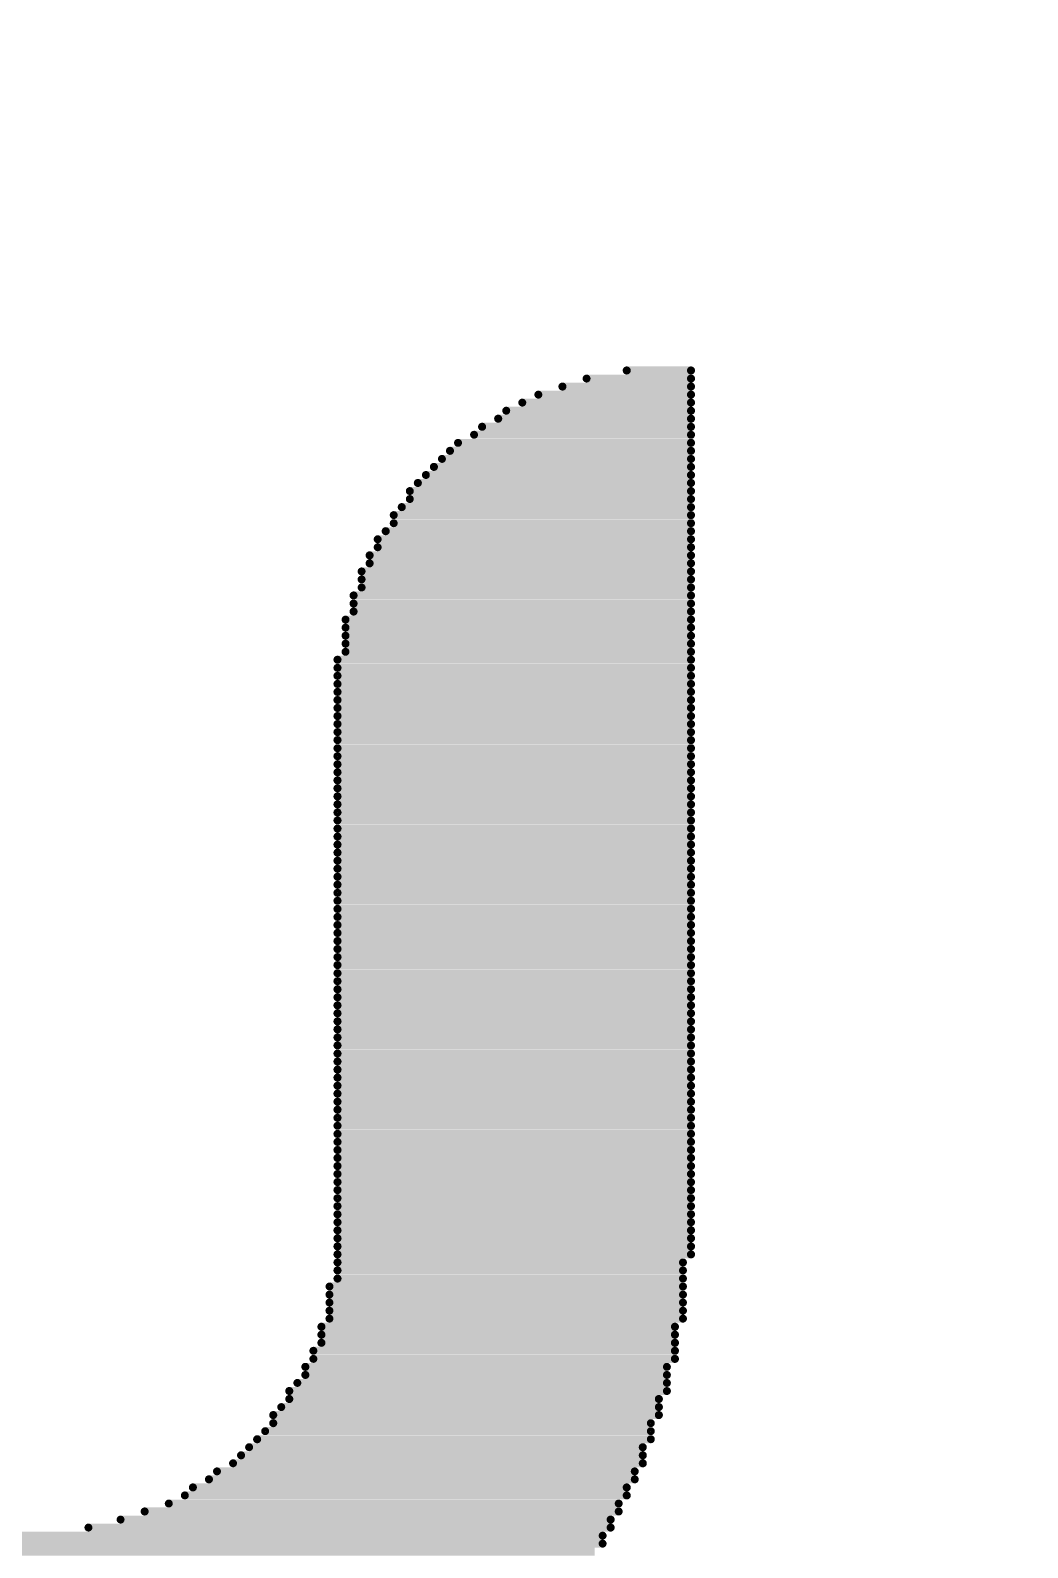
# Model space of a CAD drawing. Header units: millimetres. Extents: x -46.4 to 46.4, y -47.3 to 46.4.
# Drawn here: x -8.627 to -7.838, y 0.746 to 1.945 of the extents above; entities that cross this region are included whole.
import ezdxf

# ---------------------------------------------------------------- set-up
doc = ezdxf.new("R2010")
doc.units = ezdxf.units.MM
doc.layers.add('BottomOverlay', color=54, linetype='Continuous')
doc.layers.add('Mechanical1', color=6, linetype='Continuous')

# ---------------------------------------------------------------- blocks, each defined once
blk = doc.blocks.new('________2')
at = {"layer": 'BottomOverlay', "const_width": 0.00635}
for points in [[(15.813, -1.3306), (15.8956, -1.3306)], [(15.8448, -1.3242), (15.8956, -1.3242)], [(15.7749, -1.3433), (15.8956, -1.3433)], [(15.794, -1.3369), (15.8956, -1.3369)], [(15.7495, -1.356), (15.8956, -1.356)], [(15.7622, -1.3496), (15.8956, -1.3496)], [(15.7305, -1.3687), (15.8956, -1.3687)], [(15.7432, -1.3623), (15.8956, -1.3623)], [(15.7114, -1.3814), (15.8956, -1.3814)], [(15.7241, -1.375), (15.8956, -1.375)], [(15.6987, -1.3941), (15.8956, -1.3941)], [(15.7051, -1.3877), (15.8956, -1.3877)], [(15.6924, -1.4004), (15.8956, -1.4004)], [(15.6797, -1.4131), (15.8956, -1.4131)], [(15.686, -1.4068), (15.8956, -1.4068)], [(15.6733, -1.4195), (15.8956, -1.4195)], [(15.6733, -1.4258), (15.8956, -1.4258)], [(15.6606, -1.4385), (15.8956, -1.4385)], [(15.667, -1.4322), (15.8956, -1.4322)], [(15.6543, -1.4512), (15.8956, -1.4512)], [(15.6606, -1.4449), (15.8956, -1.4449)], [(15.6479, -1.4576), (15.8956, -1.4576)], [(15.6479, -1.4639), (15.8956, -1.4639)], [(15.6416, -1.4703), (15.8956, -1.4703)], [(15.6416, -1.4766), (15.8956, -1.4766)], [(15.6352, -1.483), (15.8956, -1.483)], [(15.6352, -1.4893), (15.8956, -1.4893)], [(15.6289, -1.502), (15.8956, -1.502)], [(15.6352, -1.4957), (15.8956, -1.4957)], [(15.6289, -1.5084), (15.8956, -1.5084)], [(15.6225, -1.5211), (15.8956, -1.5211)], [(15.6289, -1.5147), (15.8956, -1.5147)], [(15.6225, -1.5274), (15.8956, -1.5274)], [(15.6225, -1.5338), (15.8956, -1.5338)], [(15.6225, -1.5401), (15.8956, -1.5401)], [(15.6225, -1.5465), (15.8956, -1.5465)], [(15.6162, -1.5528), (15.8956, -1.5528)], [(15.6162, -1.5592), (15.8956, -1.5592)], [(15.6162, -1.5655), (15.8956, -1.5655)], [(15.6162, -1.5719), (15.8956, -1.5719)], [(15.6162, -1.5782), (15.8956, -1.5782)], [(15.6162, -1.5846), (15.8956, -1.5846)], [(15.6162, -1.5909), (15.8956, -1.5909)], [(15.6162, -1.5973), (15.8956, -1.5973)], [(15.6162, -1.6036), (15.8956, -1.6036)], [(15.6162, -1.61), (15.8956, -1.61)], [(15.6162, -1.6163), (15.8956, -1.6163)], [(15.6162, -1.6227), (15.8956, -1.6227)], [(15.6162, -1.629), (15.8956, -1.629)], [(15.6162, -1.6354), (15.8956, -1.6354)], [(15.6162, -1.6417), (15.8956, -1.6417)], [(15.6162, -1.6481), (15.8956, -1.6481)], [(15.6162, -1.6544), (15.8956, -1.6544)], [(15.6162, -1.6608), (15.8956, -1.6608)], [(15.6162, -1.6671), (15.8956, -1.6671)], [(15.6162, -1.6735), (15.8956, -1.6735)], [(15.6162, -1.6798), (15.8956, -1.6798)], [(15.6162, -1.6862), (15.8956, -1.6862)], [(15.6162, -1.6925), (15.8956, -1.6925)], [(15.6162, -1.6989), (15.8956, -1.6989)], [(15.6162, -1.7052), (15.8956, -1.7052)], [(15.6162, -1.7116), (15.8956, -1.7116)], [(15.6162, -1.7179), (15.8956, -1.7179)], [(15.6162, -1.7243), (15.8956, -1.7243)], [(15.6162, -1.7306), (15.8956, -1.7306)], [(15.6162, -1.737), (15.8956, -1.737)], [(15.6162, -1.7433), (15.8956, -1.7433)], [(15.6162, -1.7497), (15.8956, -1.7497)], [(15.6162, -1.756), (15.8956, -1.756)], [(15.6162, -1.7624), (15.8956, -1.7624)], [(15.6162, -1.7687), (15.8956, -1.7687)], [(15.6162, -1.7751), (15.8956, -1.7751)], [(15.6162, -1.7814), (15.8956, -1.7814)], [(15.6162, -1.7878), (15.8956, -1.7878)], [(15.6162, -1.7941), (15.8956, -1.7941)], [(15.6162, -1.8005), (15.8956, -1.8005)], [(15.6162, -1.8068), (15.8956, -1.8068)], [(15.6162, -1.8132), (15.8956, -1.8132)], [(15.6162, -1.8195), (15.8956, -1.8195)], [(15.6162, -1.8259), (15.8956, -1.8259)], [(15.6162, -1.8322), (15.8956, -1.8322)], [(15.6162, -1.8386), (15.8956, -1.8386)], [(15.6162, -1.8449), (15.8956, -1.8449)], [(15.6162, -1.8513), (15.8956, -1.8513)], [(15.6162, -1.8576), (15.8956, -1.8576)], [(15.6162, -1.864), (15.8956, -1.864)], [(15.6162, -1.8703), (15.8956, -1.8703)], [(15.6162, -1.8767), (15.8956, -1.8767)], [(15.6162, -1.883), (15.8956, -1.883)], [(15.6162, -1.8894), (15.8956, -1.8894)], [(15.6162, -1.8957), (15.8956, -1.8957)], [(15.6162, -1.9021), (15.8956, -1.9021)], [(15.6162, -1.9084), (15.8956, -1.9084)], [(15.6162, -1.9148), (15.8956, -1.9148)], [(15.6162, -1.9211), (15.8956, -1.9211)], [(15.6162, -1.9275), (15.8956, -1.9275)], [(15.6162, -1.9338), (15.8956, -1.9338)], [(15.6162, -1.9402), (15.8956, -1.9402)], [(15.6162, -1.9465), (15.8956, -1.9465)], [(15.6162, -1.9529), (15.8956, -1.9529)], [(15.6162, -1.9592), (15.8956, -1.9592)], [(15.6162, -1.9656), (15.8956, -1.9656)], [(15.6162, -1.9719), (15.8956, -1.9719)], [(15.6162, -1.9783), (15.8956, -1.9783)], [(15.6162, -1.9846), (15.8956, -1.9846)], [(15.6162, -1.991), (15.8956, -1.991)], [(15.6162, -1.9973), (15.8956, -1.9973)], [(15.6162, -2.0037), (15.8956, -2.0037)], [(15.6162, -2.01), (15.8956, -2.01)], [(15.6162, -2.0164), (15.8956, -2.0164)], [(15.6162, -2.0227), (15.8956, -2.0227)], [(15.6162, -2.0291), (15.8892, -2.0291)], [(15.6162, -2.0354), (15.8892, -2.0354)], [(15.6098, -2.0481), (15.8892, -2.0481)], [(15.6162, -2.0418), (15.8892, -2.0418)], [(15.6098, -2.0545), (15.8892, -2.0545)], [(15.6098, -2.0608), (15.8892, -2.0608)], [(15.6098, -2.0672), (15.8892, -2.0672)], [(15.6098, -2.0735), (15.8892, -2.0735)], [(15.6035, -2.0799), (15.8829, -2.0799)], [(15.6035, -2.0862), (15.8829, -2.0862)], [(15.5971, -2.0989), (15.8829, -2.0989)], [(15.6035, -2.0926), (15.8829, -2.0926)], [(15.5908, -2.1116), (15.8765, -2.1116)], [(15.5971, -2.1053), (15.8829, -2.1053)], [(15.5844, -2.1243), (15.8765, -2.1243)], [(15.5908, -2.118), (15.8765, -2.118)], [(15.5781, -2.1307), (15.8765, -2.1307)], [(15.5781, -2.137), (15.8702, -2.137)], [(15.5717, -2.1434), (15.8702, -2.1434)], [(15.5654, -2.1497), (15.8702, -2.1497)], [(15.5654, -2.1561), (15.8638, -2.1561)], [(15.5527, -2.1688), (15.8638, -2.1688)], [(15.559, -2.1624), (15.8638, -2.1624)], [(15.54, -2.1815), (15.8575, -2.1815)], [(15.5463, -2.1751), (15.8575, -2.1751)], [(15.5209, -2.1942), (15.8511, -2.1942)], [(15.5336, -2.1878), (15.8575, -2.1878)], [(15.5019, -2.2069), (15.8448, -2.2069)], [(15.5146, -2.2005), (15.8511, -2.2005)], [(15.4828, -2.2196), (15.8384, -2.2196)], [(15.4955, -2.2132), (15.8448, -2.2132)], [(15.4447, -2.2323), (15.8321, -2.2323)], [(15.4638, -2.2259), (15.8384, -2.2259)], [(14.1938, -2.245), (15.8257, -2.245)], [(15.4193, -2.2386), (15.8321, -2.2386)], [(14.1938, -2.2513), (15.8257, -2.2513)], [(14.2001, -2.2577), (15.8194, -2.2577)]]:
    blk.add_lwpolyline(points, dxfattribs=at)
at = {"layer": 'BottomOverlay', "const_width": 0.00317}
for points in [[(15.8115, -1.3306, 1), (15.8146, -1.3306, 1)], [(15.8432, -1.3242, 1), (15.8464, -1.3242, 1)], [(15.894, -1.3242, 1), (15.8972, -1.3242, 1)], [(15.894, -1.3306, 1), (15.8972, -1.3306, 1)], [(15.7734, -1.3433, 1), (15.7765, -1.3433, 1)], [(15.7924, -1.3369, 1), (15.7956, -1.3369, 1)], [(15.894, -1.3369, 1), (15.8972, -1.3369, 1)], [(15.894, -1.3433, 1), (15.8972, -1.3433, 1)], [(15.748, -1.356, 1), (15.7511, -1.356, 1)], [(15.7607, -1.3496, 1), (15.7638, -1.3496, 1)], [(15.894, -1.3496, 1), (15.8972, -1.3496, 1)], [(15.894, -1.356, 1), (15.8972, -1.356, 1)], [(15.7289, -1.3687, 1), (15.7321, -1.3687, 1)], [(15.7416, -1.3623, 1), (15.7448, -1.3623, 1)], [(15.894, -1.3623, 1), (15.8972, -1.3623, 1)], [(15.894, -1.3687, 1), (15.8972, -1.3687, 1)], [(15.7099, -1.3814, 1), (15.713, -1.3814, 1)], [(15.7226, -1.375, 1), (15.7257, -1.375, 1)], [(15.894, -1.375, 1), (15.8972, -1.375, 1)], [(15.894, -1.3814, 1), (15.8972, -1.3814, 1)], [(15.6972, -1.3941, 1), (15.7003, -1.3941, 1)], [(15.7035, -1.3877, 1), (15.7067, -1.3877, 1)], [(15.894, -1.3877, 1), (15.8972, -1.3877, 1)], [(15.894, -1.3941, 1), (15.8972, -1.3941, 1)], [(15.6908, -1.4004, 1), (15.694, -1.4004, 1)], [(15.894, -1.4004, 1), (15.8972, -1.4004, 1)], [(15.6781, -1.4131, 1), (15.6813, -1.4131, 1)], [(15.6845, -1.4068, 1), (15.6876, -1.4068, 1)], [(15.894, -1.4068, 1), (15.8972, -1.4068, 1)], [(15.894, -1.4131, 1), (15.8972, -1.4131, 1)], [(15.6718, -1.4195, 1), (15.6749, -1.4195, 1)], [(15.6718, -1.4258, 1), (15.6749, -1.4258, 1)], [(15.894, -1.4195, 1), (15.8972, -1.4195, 1)], [(15.894, -1.4258, 1), (15.8972, -1.4258, 1)], [(15.6591, -1.4385, 1), (15.6622, -1.4385, 1)], [(15.6654, -1.4322, 1), (15.6686, -1.4322, 1)], [(15.894, -1.4322, 1), (15.8972, -1.4322, 1)], [(15.894, -1.4385, 1), (15.8972, -1.4385, 1)], [(15.6527, -1.4512, 1), (15.6559, -1.4512, 1)], [(15.6591, -1.4449, 1), (15.6622, -1.4449, 1)], [(15.894, -1.4449, 1), (15.8972, -1.4449, 1)], [(15.894, -1.4512, 1), (15.8972, -1.4512, 1)], [(15.6464, -1.4576, 1), (15.6495, -1.4576, 1)], [(15.6464, -1.4639, 1), (15.6495, -1.4639, 1)], [(15.894, -1.4576, 1), (15.8972, -1.4576, 1)], [(15.894, -1.4639, 1), (15.8972, -1.4639, 1)], [(15.64, -1.4703, 1), (15.6432, -1.4703, 1)], [(15.64, -1.4766, 1), (15.6432, -1.4766, 1)], [(15.894, -1.4703, 1), (15.8972, -1.4703, 1)], [(15.894, -1.4766, 1), (15.8972, -1.4766, 1)], [(15.6337, -1.483, 1), (15.6368, -1.483, 1)], [(15.6337, -1.4893, 1), (15.6368, -1.4893, 1)], [(15.894, -1.483, 1), (15.8972, -1.483, 1)], [(15.894, -1.4893, 1), (15.8972, -1.4893, 1)], [(15.6273, -1.502, 1), (15.6305, -1.502, 1)], [(15.6337, -1.4957, 1), (15.6368, -1.4957, 1)], [(15.894, -1.4957, 1), (15.8972, -1.4957, 1)], [(15.894, -1.502, 1), (15.8972, -1.502, 1)], [(15.6273, -1.5084, 1), (15.6305, -1.5084, 1)], [(15.894, -1.5084, 1), (15.8972, -1.5084, 1)], [(15.621, -1.5211, 1), (15.6241, -1.5211, 1)], [(15.6273, -1.5147, 1), (15.6305, -1.5147, 1)], [(15.894, -1.5147, 1), (15.8972, -1.5147, 1)], [(15.894, -1.5211, 1), (15.8972, -1.5211, 1)], [(15.621, -1.5274, 1), (15.6241, -1.5274, 1)], [(15.621, -1.5338, 1), (15.6241, -1.5338, 1)], [(15.894, -1.5274, 1), (15.8972, -1.5274, 1)], [(15.894, -1.5338, 1), (15.8972, -1.5338, 1)], [(15.621, -1.5401, 1), (15.6241, -1.5401, 1)], [(15.621, -1.5465, 1), (15.6241, -1.5465, 1)], [(15.894, -1.5401, 1), (15.8972, -1.5401, 1)], [(15.894, -1.5465, 1), (15.8972, -1.5465, 1)], [(15.6146, -1.5528, 1), (15.6178, -1.5528, 1)], [(15.6146, -1.5592, 1), (15.6178, -1.5592, 1)], [(15.894, -1.5528, 1), (15.8972, -1.5528, 1)], [(15.894, -1.5592, 1), (15.8972, -1.5592, 1)], [(15.6146, -1.5655, 1), (15.6178, -1.5655, 1)], [(15.6146, -1.5719, 1), (15.6178, -1.5719, 1)], [(15.894, -1.5655, 1), (15.8972, -1.5655, 1)], [(15.894, -1.5719, 1), (15.8972, -1.5719, 1)], [(15.6146, -1.5782, 1), (15.6178, -1.5782, 1)], [(15.6146, -1.5846, 1), (15.6178, -1.5846, 1)], [(15.894, -1.5782, 1), (15.8972, -1.5782, 1)], [(15.894, -1.5846, 1), (15.8972, -1.5846, 1)], [(15.6146, -1.5909, 1), (15.6178, -1.5909, 1)], [(15.6146, -1.5973, 1), (15.6178, -1.5973, 1)], [(15.894, -1.5909, 1), (15.8972, -1.5909, 1)], [(15.894, -1.5973, 1), (15.8972, -1.5973, 1)], [(15.6146, -1.6036, 1), (15.6178, -1.6036, 1)], [(15.894, -1.6036, 1), (15.8972, -1.6036, 1)], [(15.6146, -1.61, 1), (15.6178, -1.61, 1)], [(15.6146, -1.6163, 1), (15.6178, -1.6163, 1)], [(15.894, -1.61, 1), (15.8972, -1.61, 1)], [(15.894, -1.6163, 1), (15.8972, -1.6163, 1)], [(15.6146, -1.6227, 1), (15.6178, -1.6227, 1)], [(15.6146, -1.629, 1), (15.6178, -1.629, 1)], [(15.894, -1.6227, 1), (15.8972, -1.6227, 1)], [(15.894, -1.629, 1), (15.8972, -1.629, 1)], [(15.6146, -1.6354, 1), (15.6178, -1.6354, 1)], [(15.6146, -1.6417, 1), (15.6178, -1.6417, 1)], [(15.894, -1.6354, 1), (15.8972, -1.6354, 1)], [(15.894, -1.6417, 1), (15.8972, -1.6417, 1)], [(15.6146, -1.6481, 1), (15.6178, -1.6481, 1)], [(15.6146, -1.6544, 1), (15.6178, -1.6544, 1)], [(15.894, -1.6481, 1), (15.8972, -1.6481, 1)], [(15.894, -1.6544, 1), (15.8972, -1.6544, 1)], [(15.6146, -1.6608, 1), (15.6178, -1.6608, 1)], [(15.6146, -1.6671, 1), (15.6178, -1.6671, 1)], [(15.894, -1.6608, 1), (15.8972, -1.6608, 1)], [(15.894, -1.6671, 1), (15.8972, -1.6671, 1)], [(15.6146, -1.6735, 1), (15.6178, -1.6735, 1)], [(15.6146, -1.6798, 1), (15.6178, -1.6798, 1)], [(15.894, -1.6735, 1), (15.8972, -1.6735, 1)], [(15.894, -1.6798, 1), (15.8972, -1.6798, 1)], [(15.6146, -1.6862, 1), (15.6178, -1.6862, 1)], [(15.6146, -1.6925, 1), (15.6178, -1.6925, 1)], [(15.894, -1.6862, 1), (15.8972, -1.6862, 1)], [(15.894, -1.6925, 1), (15.8972, -1.6925, 1)], [(15.6146, -1.6989, 1), (15.6178, -1.6989, 1)], [(15.6146, -1.7052, 1), (15.6178, -1.7052, 1)], [(15.894, -1.6989, 1), (15.8972, -1.6989, 1)], [(15.894, -1.7052, 1), (15.8972, -1.7052, 1)], [(15.6146, -1.7116, 1), (15.6178, -1.7116, 1)], [(15.894, -1.7116, 1), (15.8972, -1.7116, 1)], [(15.6146, -1.7179, 1), (15.6178, -1.7179, 1)], [(15.6146, -1.7243, 1), (15.6178, -1.7243, 1)], [(15.894, -1.7179, 1), (15.8972, -1.7179, 1)], [(15.894, -1.7243, 1), (15.8972, -1.7243, 1)], [(15.6146, -1.7306, 1), (15.6178, -1.7306, 1)], [(15.6146, -1.737, 1), (15.6178, -1.737, 1)], [(15.894, -1.7306, 1), (15.8972, -1.7306, 1)], [(15.894, -1.737, 1), (15.8972, -1.737, 1)], [(15.6146, -1.7433, 1), (15.6178, -1.7433, 1)], [(15.6146, -1.7497, 1), (15.6178, -1.7497, 1)], [(15.894, -1.7433, 1), (15.8972, -1.7433, 1)], [(15.894, -1.7497, 1), (15.8972, -1.7497, 1)], [(15.6146, -1.756, 1), (15.6178, -1.756, 1)], [(15.6146, -1.7624, 1), (15.6178, -1.7624, 1)], [(15.894, -1.756, 1), (15.8972, -1.756, 1)], [(15.894, -1.7624, 1), (15.8972, -1.7624, 1)], [(15.6146, -1.7687, 1), (15.6178, -1.7687, 1)], [(15.6146, -1.7751, 1), (15.6178, -1.7751, 1)], [(15.894, -1.7687, 1), (15.8972, -1.7687, 1)], [(15.894, -1.7751, 1), (15.8972, -1.7751, 1)], [(15.6146, -1.7814, 1), (15.6178, -1.7814, 1)], [(15.6146, -1.7878, 1), (15.6178, -1.7878, 1)], [(15.894, -1.7814, 1), (15.8972, -1.7814, 1)], [(15.894, -1.7878, 1), (15.8972, -1.7878, 1)], [(15.6146, -1.7941, 1), (15.6178, -1.7941, 1)], [(15.6146, -1.8005, 1), (15.6178, -1.8005, 1)], [(15.894, -1.7941, 1), (15.8972, -1.7941, 1)], [(15.894, -1.8005, 1), (15.8972, -1.8005, 1)], [(15.6146, -1.8068, 1), (15.6178, -1.8068, 1)], [(15.6146, -1.8132, 1), (15.6178, -1.8132, 1)], [(15.894, -1.8068, 1), (15.8972, -1.8068, 1)], [(15.894, -1.8132, 1), (15.8972, -1.8132, 1)], [(15.6146, -1.8195, 1), (15.6178, -1.8195, 1)], [(15.894, -1.8195, 1), (15.8972, -1.8195, 1)], [(15.6146, -1.8259, 1), (15.6178, -1.8259, 1)], [(15.6146, -1.8322, 1), (15.6178, -1.8322, 1)], [(15.894, -1.8259, 1), (15.8972, -1.8259, 1)], [(15.894, -1.8322, 1), (15.8972, -1.8322, 1)], [(15.6146, -1.8386, 1), (15.6178, -1.8386, 1)], [(15.6146, -1.8449, 1), (15.6178, -1.8449, 1)], [(15.894, -1.8386, 1), (15.8972, -1.8386, 1)], [(15.894, -1.8449, 1), (15.8972, -1.8449, 1)], [(15.6146, -1.8513, 1), (15.6178, -1.8513, 1)], [(15.6146, -1.8576, 1), (15.6178, -1.8576, 1)], [(15.894, -1.8513, 1), (15.8972, -1.8513, 1)], [(15.894, -1.8576, 1), (15.8972, -1.8576, 1)], [(15.6146, -1.864, 1), (15.6178, -1.864, 1)], [(15.6146, -1.8703, 1), (15.6178, -1.8703, 1)], [(15.894, -1.864, 1), (15.8972, -1.864, 1)], [(15.894, -1.8703, 1), (15.8972, -1.8703, 1)], [(15.6146, -1.8767, 1), (15.6178, -1.8767, 1)], [(15.6146, -1.883, 1), (15.6178, -1.883, 1)], [(15.894, -1.8767, 1), (15.8972, -1.8767, 1)], [(15.894, -1.883, 1), (15.8972, -1.883, 1)], [(15.6146, -1.8894, 1), (15.6178, -1.8894, 1)], [(15.6146, -1.8957, 1), (15.6178, -1.8957, 1)], [(15.894, -1.8894, 1), (15.8972, -1.8894, 1)], [(15.894, -1.8957, 1), (15.8972, -1.8957, 1)], [(15.6146, -1.9021, 1), (15.6178, -1.9021, 1)], [(15.6146, -1.9084, 1), (15.6178, -1.9084, 1)], [(15.894, -1.9021, 1), (15.8972, -1.9021, 1)], [(15.894, -1.9084, 1), (15.8972, -1.9084, 1)], [(15.6146, -1.9148, 1), (15.6178, -1.9148, 1)], [(15.6146, -1.9211, 1), (15.6178, -1.9211, 1)], [(15.894, -1.9148, 1), (15.8972, -1.9148, 1)], [(15.894, -1.9211, 1), (15.8972, -1.9211, 1)], [(15.6146, -1.9275, 1), (15.6178, -1.9275, 1)], [(15.894, -1.9275, 1), (15.8972, -1.9275, 1)], [(15.6146, -1.9338, 1), (15.6178, -1.9338, 1)], [(15.6146, -1.9402, 1), (15.6178, -1.9402, 1)], [(15.894, -1.9338, 1), (15.8972, -1.9338, 1)], [(15.894, -1.9402, 1), (15.8972, -1.9402, 1)], [(15.6146, -1.9465, 1), (15.6178, -1.9465, 1)], [(15.6146, -1.9529, 1), (15.6178, -1.9529, 1)], [(15.894, -1.9465, 1), (15.8972, -1.9465, 1)], [(15.894, -1.9529, 1), (15.8972, -1.9529, 1)], [(15.6146, -1.9592, 1), (15.6178, -1.9592, 1)], [(15.6146, -1.9656, 1), (15.6178, -1.9656, 1)], [(15.894, -1.9592, 1), (15.8972, -1.9592, 1)], [(15.894, -1.9656, 1), (15.8972, -1.9656, 1)], [(15.6146, -1.9719, 1), (15.6178, -1.9719, 1)], [(15.6146, -1.9783, 1), (15.6178, -1.9783, 1)], [(15.894, -1.9719, 1), (15.8972, -1.9719, 1)], [(15.894, -1.9783, 1), (15.8972, -1.9783, 1)], [(15.6146, -1.9846, 1), (15.6178, -1.9846, 1)], [(15.6146, -1.991, 1), (15.6178, -1.991, 1)], [(15.894, -1.9846, 1), (15.8972, -1.9846, 1)], [(15.894, -1.991, 1), (15.8972, -1.991, 1)], [(15.6146, -1.9973, 1), (15.6178, -1.9973, 1)], [(15.6146, -2.0037, 1), (15.6178, -2.0037, 1)], [(15.894, -1.9973, 1), (15.8972, -1.9973, 1)], [(15.894, -2.0037, 1), (15.8972, -2.0037, 1)], [(15.6146, -2.01, 1), (15.6178, -2.01, 1)], [(15.6146, -2.0164, 1), (15.6178, -2.0164, 1)], [(15.894, -2.01, 1), (15.8972, -2.01, 1)], [(15.894, -2.0164, 1), (15.8972, -2.0164, 1)], [(15.6146, -2.0227, 1), (15.6178, -2.0227, 1)], [(15.6146, -2.0291, 1), (15.6178, -2.0291, 1)], [(15.8877, -2.0291, 1), (15.8908, -2.0291, 1)], [(15.894, -2.0227, 1), (15.8972, -2.0227, 1)], [(15.6146, -2.0354, 1), (15.6178, -2.0354, 1)], [(15.8877, -2.0354, 1), (15.8908, -2.0354, 1)], [(15.6083, -2.0481, 1), (15.6114, -2.0481, 1)], [(15.6146, -2.0418, 1), (15.6178, -2.0418, 1)], [(15.8877, -2.0418, 1), (15.8908, -2.0418, 1)], [(15.8877, -2.0481, 1), (15.8908, -2.0481, 1)], [(15.6083, -2.0545, 1), (15.6114, -2.0545, 1)], [(15.6083, -2.0608, 1), (15.6114, -2.0608, 1)], [(15.8877, -2.0545, 1), (15.8908, -2.0545, 1)], [(15.8877, -2.0608, 1), (15.8908, -2.0608, 1)], [(15.6083, -2.0672, 1), (15.6114, -2.0672, 1)], [(15.6083, -2.0735, 1), (15.6114, -2.0735, 1)], [(15.8877, -2.0672, 1), (15.8908, -2.0672, 1)], [(15.8877, -2.0735, 1), (15.8908, -2.0735, 1)], [(15.6019, -2.0799, 1), (15.6051, -2.0799, 1)], [(15.6019, -2.0862, 1), (15.6051, -2.0862, 1)], [(15.8813, -2.0799, 1), (15.8845, -2.0799, 1)], [(15.8813, -2.0862, 1), (15.8845, -2.0862, 1)], [(15.5956, -2.0989, 1), (15.5987, -2.0989, 1)], [(15.6019, -2.0926, 1), (15.6051, -2.0926, 1)], [(15.8813, -2.0926, 1), (15.8845, -2.0926, 1)], [(15.8813, -2.0989, 1), (15.8845, -2.0989, 1)], [(15.5892, -2.1116, 1), (15.5924, -2.1116, 1)], [(15.5956, -2.1053, 1), (15.5987, -2.1053, 1)], [(15.875, -2.1116, 1), (15.8781, -2.1116, 1)], [(15.8813, -2.1053, 1), (15.8845, -2.1053, 1)], [(15.5829, -2.1243, 1), (15.586, -2.1243, 1)], [(15.5892, -2.118, 1), (15.5924, -2.118, 1)], [(15.875, -2.118, 1), (15.8781, -2.118, 1)], [(15.875, -2.1243, 1), (15.8781, -2.1243, 1)], [(15.5765, -2.1307, 1), (15.5797, -2.1307, 1)], [(15.5765, -2.137, 1), (15.5797, -2.137, 1)], [(15.8686, -2.137, 1), (15.8718, -2.137, 1)], [(15.875, -2.1307, 1), (15.8781, -2.1307, 1)], [(15.5702, -2.1434, 1), (15.5733, -2.1434, 1)], [(15.8686, -2.1434, 1), (15.8718, -2.1434, 1)], [(15.5638, -2.1497, 1), (15.567, -2.1497, 1)], [(15.5638, -2.1561, 1), (15.567, -2.1561, 1)], [(15.8623, -2.1561, 1), (15.8654, -2.1561, 1)], [(15.8686, -2.1497, 1), (15.8718, -2.1497, 1)], [(15.5511, -2.1688, 1), (15.5543, -2.1688, 1)], [(15.5575, -2.1624, 1), (15.5606, -2.1624, 1)], [(15.8623, -2.1624, 1), (15.8654, -2.1624, 1)], [(15.8623, -2.1688, 1), (15.8654, -2.1688, 1)], [(15.5384, -2.1815, 1), (15.5416, -2.1815, 1)], [(15.5448, -2.1751, 1), (15.5479, -2.1751, 1)], [(15.8559, -2.1751, 1), (15.8591, -2.1751, 1)], [(15.8559, -2.1815, 1), (15.8591, -2.1815, 1)], [(15.5194, -2.1942, 1), (15.5225, -2.1942, 1)], [(15.5321, -2.1878, 1), (15.5352, -2.1878, 1)], [(15.8496, -2.1942, 1), (15.8527, -2.1942, 1)], [(15.8559, -2.1878, 1), (15.8591, -2.1878, 1)], [(15.5003, -2.2069, 1), (15.5035, -2.2069, 1)], [(15.513, -2.2005, 1), (15.5162, -2.2005, 1)], [(15.8432, -2.2069, 1), (15.8464, -2.2069, 1)], [(15.8496, -2.2005, 1), (15.8527, -2.2005, 1)], [(15.4813, -2.2196, 1), (15.4844, -2.2196, 1)], [(15.494, -2.2132, 1), (15.4971, -2.2132, 1)], [(15.8369, -2.2196, 1), (15.84, -2.2196, 1)], [(15.8432, -2.2132, 1), (15.8464, -2.2132, 1)], [(15.4432, -2.2323, 1), (15.4463, -2.2323, 1)], [(15.4622, -2.2259, 1), (15.4654, -2.2259, 1)], [(15.8305, -2.2323, 1), (15.8337, -2.2323, 1)], [(15.8369, -2.2259, 1), (15.84, -2.2259, 1)], [(15.4178, -2.2386, 1), (15.4209, -2.2386, 1)], [(15.8242, -2.245, 1), (15.8273, -2.245, 1)], [(15.8305, -2.2386, 1), (15.8337, -2.2386, 1)], [(15.8242, -2.2513, 1), (15.8273, -2.2513, 1)]]:
    blk.add_lwpolyline(points, format="xyb", close=True, dxfattribs=at)

msp = doc.modelspace()

# ---------------------------------------------------------------- linework, layer by layer
at = {"layer": 'BottomOverlay', "const_width": 0.508}
msp.add_lwpolyline([(-12.3943, 8.4487, -3.242415), (-12.3943, -8.4487)], format="xyb", dxfattribs=at)
at = {"layer": 'Mechanical1', "const_width": 0.254}
msp.add_lwpolyline([(-46.2567, 0, -0.414214), (0, 46.2567)], format="xyb", dxfattribs=at)

# ---------------------------------------------------------------- block references
at = {"rotation": 360}
msp.add_blockref('________2', (-24, 3), dxfattribs=at)

doc.saveas('drawing.dxf')
